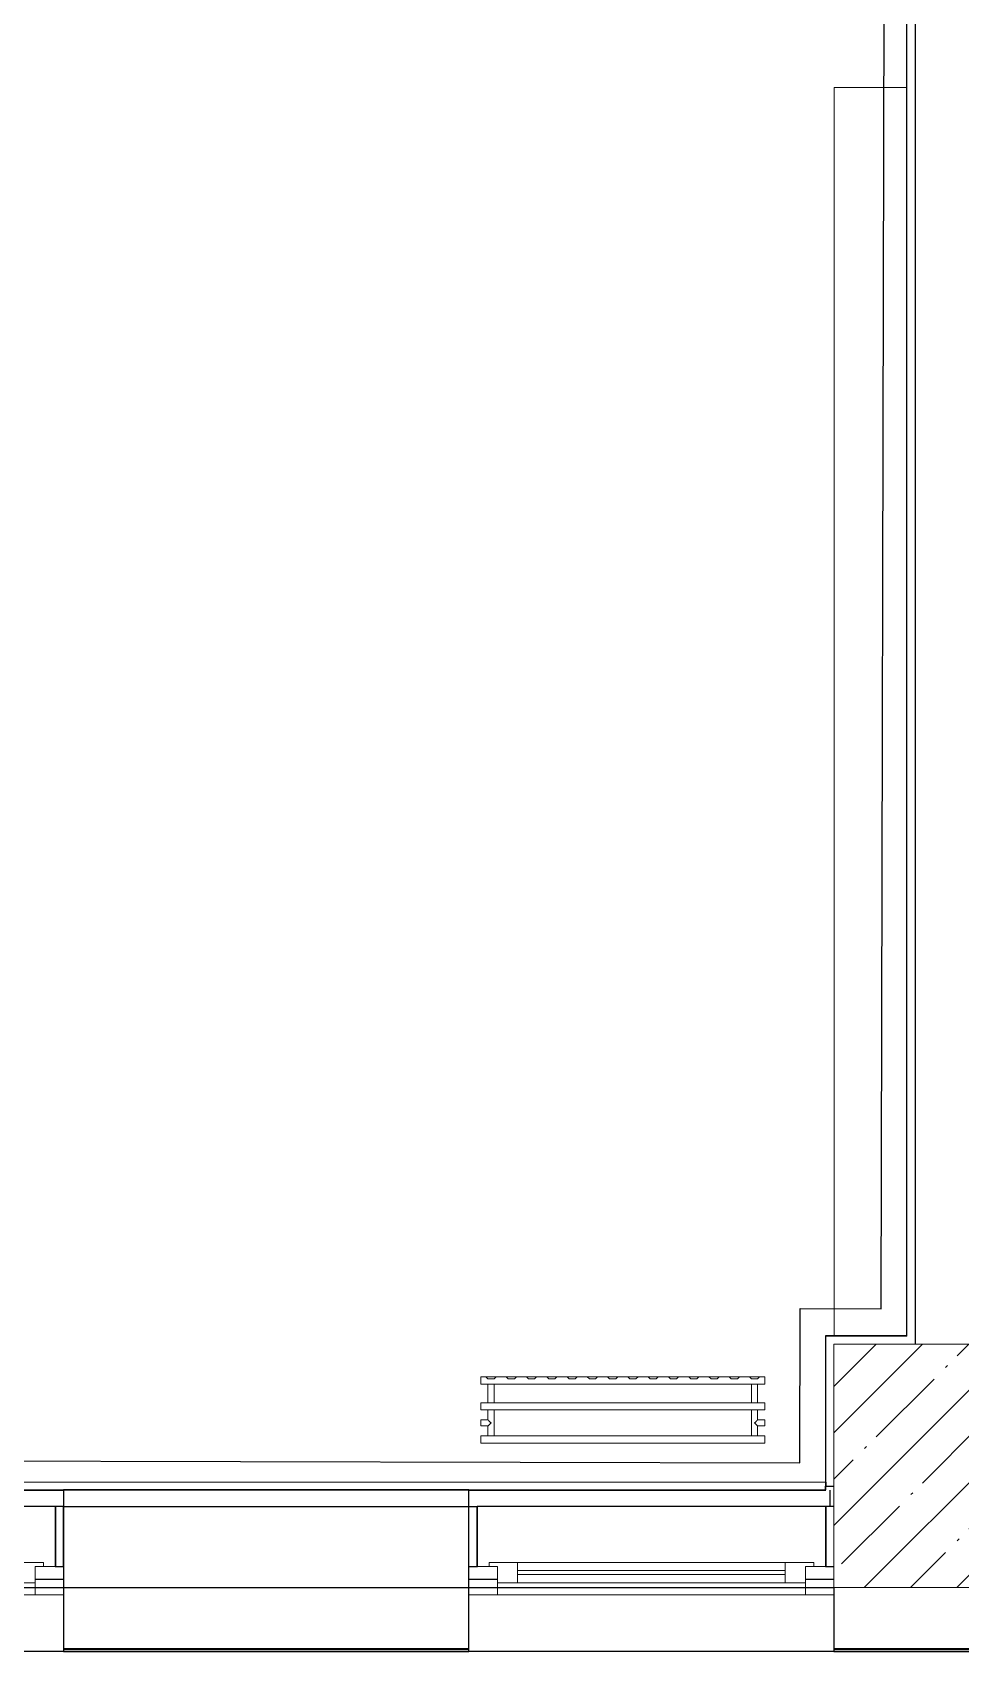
# Model space of a CAD drawing. Header units: millimetres. Extents: x 3914 to 443608, y -156176 to 78197.
# Drawn here: x 53490 to 55779, y -146371 to -142377 of the extents above; entities that cross this region are included whole.
import ezdxf

# ---------------------------------------------------------------- set-up
doc = ezdxf.new("R2010")
doc.units = ezdxf.units.MM
for name, color, linetype, lineweight in [('A-FLOR', 7, 'Continuous', 9), ('A-GLAZ', 7, 'Continuous', 9), ('A-GLAZ-1', 7, 'Continuous', 5), ('S-COLS-1', 7, 'Continuous', 5)]:
    doc.layers.add(name, color=color, linetype=linetype, lineweight=lineweight)
doc.layers.add('M-EQPM-1', color=7, linetype='Continuous', lineweight=9, true_color=0xb2b2b2)

# ---------------------------------------------------------------- blocks, each defined once
blk = doc.blocks.new('BSC_Колонна _Прямоугольная - 600х600-V6-Объем проектирования 1 этажа')
at = {"layer": 'S-COLS-1'}
h = blk.add_hatch(dxfattribs=at)
h.set_pattern_fill('FP_10', color=256, style=0, pattern_type=2)
h.set_pattern_definition([(45, (-29509.74, -200), (-114.04925, 114.04925), []), (45, (-29395.7, -200), (-114.04925, 114.04925), [201.613, -40.323, 6.706, -33.617])])
h.paths.add_polyline_path([(300, -300), (300, 300), (-300, 300), (-300, -300)])
for p, q in [((300, 300), (-300, 300)), ((-300, 300), (-300, -300)), ((300, -300), (300, 300)), ((-300, -300), (300, -300))]:
    blk.add_line(p, q, dxfattribs=at)
blk = doc.blocks.new('120_Окно_СКБ_1Ст - 120_Окно_СКБ_1Ст 900х2500_h_-V150-Объем проектирования 1 этажа')
at = {"layer": 'A-GLAZ'}
for p, q in [((-450, -127), (-450, -57)), ((-450, -57), (-380, -57)), ((-380, -57), (-380, -127)), ((380, -127), (380, -57)), ((380, -57), (450, -57)), ((450, -57), (450, -127)), ((380, -87), (-380, -87)), ((-380, -87), (-380, -127)), ((-330, -137), (-330, -87)), ((330, -137), (330, -87)), ((380, -127), (380, -87)), ((-380, -127), (-450, -127)), ((-380, -127), (-400, -127)), ((-400, -127), (-400, -137)), ((-400, -137), (400, -137)), ((400, -137), (-400, -137)), ((450, -127), (380, -127)), ((400, -127), (380, -127)), ((400, -137), (400, -127))]:
    blk.add_line(p, q, dxfattribs=at)
at = {"layer": 'A-GLAZ-1'}
for p, q in [((450, -57), (-450, -57)), ((-330, -107), (330, -107)), ((330, -117), (-330, -117)), ((-430, -127), (-400, -127)), ((400, -127), (430, -127))]:
    blk.add_line(p, q, dxfattribs=at)
blk = doc.blocks.new('120_Окно_СКБ_1Ст - 120_Окно_СКБ_1Ст 900х2500_h_-V151-Объем проектирования 1 этажа')
at = {"layer": 'A-GLAZ'}
for p, q in [((-450, -127), (-450, -57)), ((-450, -57), (-380, -57)), ((-380, -57), (-380, -127)), ((380, -127), (380, -57)), ((380, -57), (450, -57)), ((450, -57), (450, -127)), ((380, -87), (-380, -87)), ((-380, -87), (-380, -127)), ((-330, -137), (-330, -87)), ((330, -137), (330, -87)), ((380, -127), (380, -87)), ((-380, -127), (-450, -127)), ((-380, -127), (-400, -127)), ((-400, -127), (-400, -137)), ((-400, -137), (400, -137)), ((400, -137), (-400, -137)), ((450, -127), (380, -127)), ((400, -127), (380, -127)), ((400, -137), (400, -127))]:
    blk.add_line(p, q, dxfattribs=at)
at = {"layer": 'A-GLAZ-1'}
for p, q in [((450, -57), (-450, -57)), ((-330, -107), (330, -107)), ((330, -117), (-330, -117)), ((-430, -127), (-400, -127)), ((400, -127), (430, -127))]:
    blk.add_line(p, q, dxfattribs=at)
blk = doc.blocks.new('radiator_prado_classic_z_tip_30_po exemplyaru - Classic Z Тип 30-500-V224-Объем проектирования 1 этажа')
at = {"layer": 'M-EQPM-1'}
for p, q in [((0, 228), (0, 210)), ((700, 228), (0, 228)), ((0, 210), (0, 228)), ((0, 228), (12.5, 228)), ((0, 210), (700, 210)), ((17.8, 210), (0, 210)), ((12.5, 228), (37.5, 228)), ((37.5, 228), (12.5, 228)), ((12.5, 228), (37.5, 228)), ((12.5, 228), (17.5, 223)), ((12.5, 228), (17.5, 223)), ((32.5, 223), (17.5, 223)), ((17.5, 223), (32.5, 223)), ((17.5, 210), (17.5, 164)), ((17.5, 210), (17.5, 164)), ((17.8, 210), (17.5, 210)), ((17.5, 210), (17.8, 210)), ((17.8, 210), (17.5, 210)), ((17.5, 210), (32.5, 210)), ((32.2, 210), (17.8, 210)), ((17.8, 210), (32.2, 210)), ((23.1, 210), (17.8, 210)), ((26.9, 210), (23.1, 210)), ((32.2, 210), (26.9, 210)), ((32.5, 210), (32.2, 210)), ((32.2, 210), (32.5, 210)), ((32.5, 210), (32.2, 210)), ((667.8, 210), (32.2, 210)), ((32.5, 223), (37.5, 228)), ((37.5, 228), (32.5, 223)), ((32.5, 164), (32.5, 210)), ((32.5, 164), (32.5, 210)), ((37.5, 228), (62.5, 228)), ((62.5, 228), (87.5, 228)), ((87.5, 228), (62.5, 228)), ((62.5, 228), (87.5, 228)), ((62.5, 228), (67.5, 223)), ((62.5, 228), (67.5, 223)), ((82.5, 223), (67.5, 223)), ((67.5, 223), (82.5, 223)), ((82.5, 223), (87.5, 228)), ((87.5, 228), (82.5, 223)), ((87.5, 228), (112.5, 228)), ((112.5, 228), (137.5, 228)), ((137.5, 228), (112.5, 228)), ((112.5, 228), (137.5, 228)), ((112.5, 228), (117.5, 223)), ((112.5, 228), (117.5, 223)), ((132.5, 223), (117.5, 223)), ((117.5, 223), (132.5, 223)), ((132.5, 223), (137.5, 228)), ((137.5, 228), (132.5, 223)), ((137.5, 228), (162.5, 228)), ((162.5, 228), (187.5, 228)), ((187.5, 228), (162.5, 228)), ((162.5, 228), (187.5, 228)), ((162.5, 228), (167.5, 223)), ((162.5, 228), (167.5, 223)), ((182.5, 223), (167.5, 223)), ((167.5, 223), (182.5, 223)), ((182.5, 223), (187.5, 228)), ((187.5, 228), (182.5, 223)), ((187.5, 228), (212.5, 228)), ((212.5, 228), (237.5, 228)), ((237.5, 228), (212.5, 228)), ((212.5, 228), (237.5, 228)), ((212.5, 228), (217.5, 223)), ((212.5, 228), (217.5, 223)), ((232.5, 223), (217.5, 223)), ((217.5, 223), (232.5, 223)), ((232.5, 223), (237.5, 228)), ((237.5, 228), (232.5, 223)), ((237.5, 228), (262.5, 228)), ((262.5, 228), (287.5, 228)), ((287.5, 228), (262.5, 228)), ((262.5, 228), (287.5, 228)), ((262.5, 228), (267.5, 223)), ((262.5, 228), (267.5, 223)), ((282.5, 223), (267.5, 223)), ((267.5, 223), (282.5, 223)), ((282.5, 223), (287.5, 228)), ((287.5, 228), (282.5, 223)), ((287.5, 228), (312.5, 228)), ((312.5, 228), (337.5, 228)), ((337.5, 228), (312.5, 228)), ((312.5, 228), (337.5, 228)), ((312.5, 228), (317.5, 223)), ((312.5, 228), (317.5, 223)), ((332.5, 223), (317.5, 223)), ((317.5, 223), (332.5, 223)), ((332.5, 223), (337.5, 228)), ((337.5, 228), (332.5, 223)), ((337.5, 228), (362.5, 228)), ((362.5, 228), (387.5, 228)), ((387.5, 228), (362.5, 228)), ((362.5, 228), (387.5, 228)), ((362.5, 228), (367.5, 223)), ((362.5, 228), (367.5, 223)), ((382.5, 223), (367.5, 223)), ((367.5, 223), (382.5, 223)), ((382.5, 223), (387.5, 228)), ((387.5, 228), (382.5, 223)), ((387.5, 228), (412.5, 228)), ((412.5, 228), (437.5, 228)), ((437.5, 228), (412.5, 228)), ((412.5, 228), (437.5, 228)), ((412.5, 228), (417.5, 223)), ((412.5, 228), (417.5, 223)), ((432.5, 223), (417.5, 223)), ((417.5, 223), (432.5, 223)), ((432.5, 223), (437.5, 228)), ((437.5, 228), (432.5, 223)), ((437.5, 228), (462.5, 228)), ((462.5, 228), (487.5, 228)), ((487.5, 228), (462.5, 228)), ((462.5, 228), (487.5, 228)), ((462.5, 228), (467.5, 223)), ((462.5, 228), (467.5, 223)), ((482.5, 223), (467.5, 223)), ((467.5, 223), (482.5, 223)), ((482.5, 223), (487.5, 228)), ((487.5, 228), (482.5, 223)), ((487.5, 228), (512.5, 228)), ((512.5, 228), (537.5, 228)), ((537.5, 228), (512.5, 228)), ((512.5, 228), (537.5, 228)), ((512.5, 228), (517.5, 223)), ((512.5, 228), (517.5, 223)), ((532.5, 223), (517.5, 223)), ((517.5, 223), (532.5, 223)), ((532.5, 223), (537.5, 228)), ((537.5, 228), (532.5, 223)), ((537.5, 228), (562.5, 228)), ((562.5, 228), (587.5, 228)), ((587.5, 228), (562.5, 228)), ((562.5, 228), (587.5, 228)), ((562.5, 228), (567.5, 223)), ((562.5, 228), (567.5, 223)), ((582.5, 223), (567.5, 223)), ((567.5, 223), (582.5, 223)), ((582.5, 223), (587.5, 228)), ((587.5, 228), (582.5, 223)), ((587.5, 228), (612.5, 228)), ((612.5, 228), (637.5, 228)), ((637.5, 228), (612.5, 228)), ((612.5, 228), (637.5, 228)), ((612.5, 228), (617.5, 223)), ((617.5, 223), (612.5, 228)), ((632.5, 223), (617.5, 223)), ((617.5, 223), (632.5, 223)), ((632.5, 223), (637.5, 228)), ((637.5, 228), (632.5, 223)), ((637.5, 228), (662.5, 228)), ((662.5, 228), (687.5, 228)), ((687.5, 228), (662.5, 228)), ((662.5, 228), (687.5, 228)), ((662.5, 228), (667.5, 223)), ((662.5, 228), (667.5, 223)), ((682.5, 223), (667.5, 223)), ((667.5, 223), (682.5, 223)), ((667.5, 210), (667.5, 164)), ((667.5, 210), (667.5, 164)), ((667.8, 210), (667.5, 210)), ((667.5, 210), (682.5, 210)), ((667.8, 210), (667.5, 210)), ((667.5, 210), (667.8, 210)), ((682.2, 210), (667.8, 210)), ((682.2, 210), (667.8, 210)), ((667.8, 210), (668.5, 210)), ((668.5, 210), (682.2, 210)), ((682.5, 210), (682.2, 210)), ((682.5, 210), (682.2, 210)), ((682.2, 210), (682.5, 210)), ((700, 210), (682.2, 210)), ((682.5, 223), (687.5, 228)), ((687.5, 228), (682.5, 223)), ((682.5, 164), (682.5, 210)), ((682.5, 164), (682.5, 210)), ((687.5, 228), (700, 228)), ((700, 210), (700, 228)), ((700, 228), (700, 210)), ((700, 164), (0, 164)), ((0, 164), (0, 146)), ((0, 146), (0, 164)), ((0, 164), (17.8, 164)), ((17.8, 164), (17.5, 164)), ((17.5, 164), (17.8, 164)), ((17.8, 164), (17.5, 164)), ((17.5, 164), (32.5, 164)), ((32.2, 164), (17.8, 164)), ((17.8, 164), (32.2, 164)), ((32.2, 164), (17.8, 164)), ((32.5, 164), (32.2, 164)), ((32.2, 164), (32.5, 164)), ((32.5, 164), (32.2, 164)), ((32.2, 164), (667.8, 164)), ((667.8, 164), (667.5, 164)), ((667.5, 164), (682.5, 164)), ((667.8, 164), (667.5, 164)), ((667.5, 164), (667.8, 164)), ((669.7, 164), (667.8, 164)), ((682.2, 164), (667.8, 164)), ((667.8, 164), (673.1, 164)), ((675, 164), (669.7, 164)), ((673.1, 164), (682.2, 164)), ((680.3, 164), (675, 164)), ((682.2, 164), (680.3, 164)), ((682.5, 164), (682.2, 164)), ((682.5, 164), (682.2, 164)), ((682.2, 164), (682.5, 164)), ((682.2, 164), (700, 164)), ((700, 146), (700, 164)), ((700, 164), (700, 146)), ((0, 146), (700, 146)), ((18.5, 146), (0, 146)), ((17.5, 121.5), (0, 121.5)), ((17.5, 121.5), (0, 121.5)), ((0, 121.5), (0, 120.5)), ((0, 106.5), (0, 121.5)), ((0, 120.5), (0, 107.5)), ((0, 120.5), (0, 119.3)), ((0, 114), (0, 120.5)), ((0, 120.5), (0, 120.5)), ((17.5, 146), (17.5, 121.5)), ((17.5, 146), (17.5, 121.5)), ((17.5, 146), (18.5, 146)), ((18.5, 146), (17.5, 146)), ((17.5, 146), (18.5, 146)), ((32.5, 146), (17.5, 146)), ((18.5, 146), (32.2, 146)), ((19.7, 146), (18.5, 146)), ((18.5, 146), (32.2, 146)), ((21.2, 146), (19.7, 146)), ((23.1, 146), (21.2, 146)), ((25, 146), (23.1, 146)), ((26.9, 146), (25, 146)), ((28.7, 146), (26.9, 146)), ((30.3, 146), (28.7, 146)), ((31.5, 146), (30.3, 146)), ((32.2, 146), (31.5, 146)), ((32.2, 146), (32.5, 146)), ((32.5, 146), (32.2, 146)), ((32.2, 146), (32.5, 146)), ((667.8, 146), (32.2, 146)), ((32.5, 82), (32.5, 146)), ((32.5, 82), (32.5, 146)), ((667.5, 146), (667.5, 82)), ((667.5, 146), (667.5, 82)), ((667.5, 146), (667.8, 146)), ((682.5, 146), (667.5, 146)), ((667.5, 146), (667.8, 146)), ((667.8, 146), (667.5, 146)), ((667.8, 146), (681.5, 146)), ((667.8, 146), (681.5, 146)), ((673.1, 146), (667.8, 146)), ((681.5, 146), (673.1, 146)), ((681.5, 146), (682.5, 146)), ((681.5, 146), (682.5, 146)), ((682.5, 146), (681.5, 146)), ((700, 146), (681.5, 146)), ((682.5, 121.5), (682.5, 146)), ((682.5, 121.5), (682.5, 146)), ((700, 121.5), (682.5, 121.5)), ((700, 121.5), (682.5, 121.5)), ((700, 121.5), (700, 106.5)), ((700, 120.5), (700, 121.5)), ((700, 121.5), (700, 120.5)), ((700, 120.5), (700, 121.5)), ((700, 107.5), (700, 120.5)), ((700, 120.5), (700, 107.5)), ((700, 117.8), (700, 120.5)), ((0, 119.3), (0, 117.8)), ((0, 117.8), (0, 114)), ((0, 114), (0, 110.3)), ((0, 107.5), (0, 114)), ((0, 110.3), (0, 108.7)), ((0, 108.7), (0, 107.5)), ((0, 107.5), (0, 106.5)), ((0, 107.5), (0, 107.5)), ((0, 106.5), (17.5, 106.5)), ((0, 106.5), (17.5, 106.5)), ((700, 82), (0, 82)), ((0, 82), (0, 64)), ((0, 64), (0, 82)), ((0, 82), (18.5, 82)), ((17.5, 106.5), (17.5, 82)), ((17.5, 106.5), (17.5, 82)), ((18.5, 82), (17.5, 82)), ((17.5, 82), (18.5, 82)), ((18.5, 82), (17.5, 82)), ((17.5, 82), (32.5, 82)), ((32.2, 82), (18.5, 82)), ((18.5, 82), (19.7, 82)), ((21.2, 82), (18.5, 82)), ((19.7, 82), (21.2, 82)), ((21.2, 82), (23.1, 82)), ((32.2, 82), (21.2, 82)), ((23.1, 82), (25, 82)), ((25, 82), (26.9, 82)), ((26.9, 82), (28.7, 82)), ((28.7, 82), (32.2, 82)), ((32.5, 82), (32.2, 82)), ((32.2, 82), (32.5, 82)), ((32.5, 82), (32.2, 82)), ((32.2, 82), (667.8, 82)), ((667.8, 82), (667.5, 82)), ((667.5, 82), (682.5, 82)), ((667.8, 82), (667.5, 82)), ((667.5, 82), (667.8, 82)), ((675, 82), (667.8, 82)), ((681.5, 82), (667.8, 82)), ((667.8, 82), (671.2, 82)), ((671.2, 82), (681.5, 82)), ((681.5, 82), (675, 82)), ((682.5, 82), (681.5, 82)), ((682.5, 82), (681.5, 82)), ((681.5, 82), (682.5, 82)), ((681.5, 82), (700, 82)), ((682.5, 82), (682.5, 106.5)), ((682.5, 106.5), (700, 106.5)), ((682.5, 82), (682.5, 106.5)), ((682.5, 106.5), (700, 106.5)), ((700, 107.5), (700, 117.8)), ((700, 106.5), (700, 107.5)), ((700, 107.5), (700, 106.5)), ((700, 106.5), (700, 107.5)), ((700, 64), (700, 82)), ((700, 82), (700, 64)), ((700, 64), (0, 64)), ((0, 64), (700, 64))]:
    blk.add_line(p, q, dxfattribs=at)
for points, knots in [([(18.5, 120.5), (18.4, 120.6), (18.3, 120.7), (18.1, 120.9), (17.9, 121.1), (17.8, 121.2), (17.7, 121.3), (17.5, 121.5), (17.5, 121.5), (17.5, 121.5)], [0.7142857, 0.7142857, 0.7142857, 0.7142857, 0.75, 0.7857143, 0.8214286, 0.8571429, 0.8928571, 0.9285714, 1, 1, 1, 1]), ([(17.5, 121.5), (17.5, 121.5), (17.5, 121.5), (17.7, 121.3), (17.8, 121.2), (17.9, 121.1), (18.1, 120.9), (18.3, 120.7), (18.4, 120.6), (18.5, 120.5)], [0, 0, 0, 0, 0.0714286, 0.1071429, 0.1428571, 0.1785714, 0.2142857, 0.25, 0.2857143, 0.2857143, 0.2857143, 0.2857143]), ([(17.5, 121.5), (17.5, 121.5), (17.5, 121.5), (17.7, 121.3), (17.8, 121.2), (17.9, 121.1), (18.1, 120.9), (18.3, 120.7), (18.4, 120.6), (18.5, 120.5)], [0, 0, 0, 0, 0.0714286, 0.1071429, 0.1428571, 0.1785714, 0.2142857, 0.25, 0.2857143, 0.2857143, 0.2857143, 0.2857143]), ([(25, 114), (24.5, 114.5), (23.6, 115.4), (22.4, 116.6), (21.6, 117.4), (21.1, 117.9), (20.8, 118.2), (20.5, 118.5), (20.2, 118.8), (19.8, 119.1), (19.6, 119.4), (19.3, 119.7), (19, 120), (18.7, 120.3), (18.5, 120.5), (18.3, 120.7), (18.1, 120.9), (17.9, 121.1), (17.8, 121.2), (17.7, 121.3), (17.5, 121.5), (17.5, 121.5), (17.5, 121.5)], [0, 0, 0, 0, 0.142857, 0.285714, 0.357143, 0.392857, 0.428571, 0.464286, 0.5, 0.535714, 0.571429, 0.607143, 0.642857, 0.678571, 0.714286, 0.75, 0.785714, 0.821429, 0.857143, 0.892857, 0.928571, 1, 1, 1, 1]), ([(675, 114), (675.5, 114.5), (676.4, 115.4), (677.6, 116.6), (678.4, 117.4), (678.9, 117.9), (679.2, 118.2), (679.5, 118.5), (679.8, 118.8), (680.1, 119.2), (680.4, 119.4), (680.7, 119.7), (681, 120), (681.3, 120.3), (681.5, 120.5), (681.7, 120.7), (681.9, 120.9), (682.1, 121.1), (682.2, 121.2), (682.3, 121.3), (682.5, 121.5), (682.5, 121.5), (682.5, 121.5)], [0, 0, 0, 0, 0.142857, 0.285714, 0.357143, 0.392857, 0.428571, 0.464286, 0.5, 0.535714, 0.571429, 0.607143, 0.642857, 0.678571, 0.714286, 0.75, 0.785714, 0.821429, 0.857143, 0.892857, 0.928571, 1, 1, 1, 1]), ([(682.5, 121.5), (682.5, 121.5), (682.5, 121.5), (682.3, 121.3), (682.2, 121.2), (682.1, 121.1), (681.9, 120.9), (681.7, 120.7), (681.6, 120.6), (681.5, 120.5)], [0, 0, 0, 0, 0.0714286, 0.1071429, 0.1428571, 0.1785714, 0.2142857, 0.25, 0.2857143, 0.2857143, 0.2857143, 0.2857143]), ([(682.5, 121.5), (682.5, 121.5), (682.5, 121.5), (682.3, 121.3), (682.2, 121.2), (682.1, 121.1), (681.9, 120.9), (681.7, 120.7), (681.6, 120.6), (681.5, 120.5)], [0, 0, 0, 0, 0.0714286, 0.1071429, 0.1428571, 0.1785714, 0.2142857, 0.25, 0.2857143, 0.2857143, 0.2857143, 0.2857143]), ([(681.5, 120.5), (681.6, 120.6), (681.7, 120.7), (681.9, 120.9), (682.1, 121.1), (682.2, 121.2), (682.3, 121.3), (682.5, 121.5), (682.5, 121.5), (682.5, 121.5)], [0.7142857, 0.7142857, 0.7142857, 0.7142857, 0.75, 0.7857143, 0.8214286, 0.8571429, 0.8928571, 0.9285714, 1, 1, 1, 1]), ([(17.5, 106.5), (17.5, 106.5), (17.5, 106.5), (17.7, 106.7), (17.8, 106.8), (17.9, 106.9), (18.1, 107.1), (18.3, 107.3), (18.5, 107.5), (18.7, 107.7), (19, 108), (19.3, 108.3), (19.6, 108.6), (19.8, 108.9), (20.3, 109.3), (20.7, 109.7), (21.1, 110.1), (21.6, 110.6), (22.4, 111.4), (23.6, 112.6), (24.5, 113.5), (25, 114)], [0, 0, 0, 0, 0.071429, 0.107143, 0.142857, 0.178571, 0.214286, 0.25, 0.285714, 0.321429, 0.357143, 0.392857, 0.428571, 0.464286, 0.5, 0.571429, 0.607143, 0.642857, 0.714286, 0.857143, 1, 1, 1, 1]), ([(17.5, 106.5), (17.5, 106.5), (17.5, 106.5), (17.7, 106.7), (17.8, 106.8), (17.9, 106.9), (18.1, 107.1), (18.3, 107.3), (18.4, 107.4), (18.5, 107.5)], [0, 0, 0, 0, 0.0714286, 0.1071429, 0.1428571, 0.1785714, 0.2142857, 0.25, 0.2857143, 0.2857143, 0.2857143, 0.2857143]), ([(18.5, 107.5), (18.4, 107.4), (18.3, 107.3), (18.1, 107.1), (17.9, 106.9), (17.8, 106.8), (17.7, 106.7), (17.5, 106.5), (17.5, 106.5), (17.5, 106.5)], [0.7142857, 0.7142857, 0.7142857, 0.7142857, 0.75, 0.7857143, 0.8214286, 0.8571429, 0.8928571, 0.9285714, 1, 1, 1, 1]), ([(18.5, 107.5), (18.4, 107.4), (18.3, 107.3), (18.1, 107.1), (17.9, 106.9), (17.8, 106.8), (17.7, 106.7), (17.5, 106.5), (17.5, 106.5), (17.5, 106.5)], [0.7142857, 0.7142857, 0.7142857, 0.7142857, 0.75, 0.7857143, 0.8214286, 0.8571429, 0.8928571, 0.9285714, 1, 1, 1, 1]), ([(22.1, 116.9), (21.9, 117.1), (21.6, 117.4), (21.1, 117.9), (20.8, 118.2), (20.5, 118.5), (20.2, 118.8), (19.9, 119.2), (19.7, 119.3), (19.6, 119.4)], [0.2857143, 0.2857143, 0.2857143, 0.2857143, 0.3571429, 0.3928571, 0.4285714, 0.4642857, 0.5, 0.5357143, 0.5714286, 0.5714286, 0.5714286, 0.5714286]), ([(19.6, 119.4), (19.7, 119.3), (19.9, 119.2), (20.3, 118.7), (20.6, 118.4), (20.8, 118.2)], [0.4285714, 0.4285714, 0.4285714, 0.4285714, 0.4642857, 0.5, 0.5714286, 0.5714286, 0.5714286, 0.5714286]), ([(19.6, 119.4), (19.7, 119.3), (19.8, 119.1), (20.3, 118.7), (20.7, 118.3), (21.1, 117.9), (21.6, 117.4), (21.9, 117.1), (22.1, 116.9)], [0.4285714, 0.4285714, 0.4285714, 0.4285714, 0.4642857, 0.5, 0.5714286, 0.6071429, 0.6428571, 0.7142857, 0.7142857, 0.7142857, 0.7142857]), ([(19.6, 108.6), (19.7, 108.7), (19.9, 108.8), (20.3, 109.3), (20.7, 109.7), (21.1, 110.1), (21.6, 110.6), (21.9, 110.9), (22.1, 111.1)], [0.4285714, 0.4285714, 0.4285714, 0.4285714, 0.4642857, 0.5, 0.5714286, 0.6071429, 0.6428571, 0.7142857, 0.7142857, 0.7142857, 0.7142857]), ([(22.1, 111.1), (21.9, 110.9), (21.6, 110.6), (21.1, 110.1), (20.8, 109.8), (20.5, 109.5), (20.2, 109.2), (19.8, 108.9), (19.7, 108.7), (19.6, 108.6)], [0.2857143, 0.2857143, 0.2857143, 0.2857143, 0.3571429, 0.3928571, 0.4285714, 0.4642857, 0.5, 0.5357143, 0.5714286, 0.5714286, 0.5714286, 0.5714286]), ([(20.8, 118.2), (20.9, 118.1), (21.1, 117.9), (21.6, 117.4), (21.9, 117.1), (22.1, 116.9)], [0.5714286, 0.5714286, 0.5714286, 0.5714286, 0.6071429, 0.6428571, 0.7142857, 0.7142857, 0.7142857, 0.7142857]), ([(22.1, 111.1), (21.9, 110.9), (21.6, 110.6), (21.1, 110.1), (20.9, 109.9), (20.8, 109.8)], [0.2857143, 0.2857143, 0.2857143, 0.2857143, 0.3571429, 0.3928571, 0.4285714, 0.4285714, 0.4285714, 0.4285714]), ([(682.5, 106.5), (682.5, 106.5), (682.5, 106.5), (682.3, 106.7), (682.2, 106.8), (682.1, 106.9), (681.9, 107.1), (681.7, 107.3), (681.5, 107.5), (681.3, 107.7), (681, 108), (680.7, 108.3), (680.4, 108.6), (680.1, 108.8), (679.7, 109.3), (679.3, 109.7), (678.9, 110.1), (678.4, 110.6), (677.6, 111.4), (676.4, 112.6), (675.5, 113.5), (675, 114)], [0, 0, 0, 0, 0.071429, 0.107143, 0.142857, 0.178571, 0.214286, 0.25, 0.285714, 0.321429, 0.357143, 0.392857, 0.428571, 0.464286, 0.5, 0.571429, 0.607143, 0.642857, 0.714286, 0.857143, 1, 1, 1, 1]), ([(680.4, 119.4), (680.3, 119.3), (680.1, 119.2), (679.7, 118.7), (679.3, 118.3), (678.9, 117.9), (678.4, 117.4), (678.1, 117.1), (677.9, 116.9)], [0.4285714, 0.4285714, 0.4285714, 0.4285714, 0.4642857, 0.5, 0.5714286, 0.6071429, 0.6428571, 0.7142857, 0.7142857, 0.7142857, 0.7142857]), ([(680.4, 119.4), (680.3, 119.3), (680.1, 119.2), (679.7, 118.7), (679.3, 118.3), (678.9, 117.9), (678.4, 117.4), (678.1, 117.1), (677.9, 116.9)], [0.4285714, 0.4285714, 0.4285714, 0.4285714, 0.4642857, 0.5, 0.5714286, 0.6071429, 0.6428571, 0.7142857, 0.7142857, 0.7142857, 0.7142857]), ([(677.9, 116.9), (678.1, 117.1), (678.4, 117.4), (678.9, 117.9), (679.2, 118.2), (679.5, 118.5), (679.8, 118.8), (680.1, 119.2), (680.3, 119.3), (680.4, 119.4)], [0.2857143, 0.2857143, 0.2857143, 0.2857143, 0.3571429, 0.3928571, 0.4285714, 0.4642857, 0.5, 0.5357143, 0.5714286, 0.5714286, 0.5714286, 0.5714286]), ([(677.9, 111.1), (678.1, 110.9), (678.4, 110.6), (678.9, 110.1), (679.2, 109.8), (679.5, 109.5), (679.8, 109.2), (680.1, 108.8), (680.3, 108.7), (680.4, 108.6)], [0.2857143, 0.2857143, 0.2857143, 0.2857143, 0.3571429, 0.3928571, 0.4285714, 0.4642857, 0.5, 0.5357143, 0.5714286, 0.5714286, 0.5714286, 0.5714286]), ([(677.9, 111.1), (678.1, 110.9), (678.4, 110.6), (678.9, 110.1), (679.2, 109.8), (679.5, 109.5), (679.8, 109.2), (680.1, 108.8), (680.3, 108.7), (680.4, 108.6)], [0.2857143, 0.2857143, 0.2857143, 0.2857143, 0.3571429, 0.3928571, 0.4285714, 0.4642857, 0.5, 0.5357143, 0.5714286, 0.5714286, 0.5714286, 0.5714286]), ([(680.4, 108.6), (680.3, 108.7), (680.1, 108.8), (679.7, 109.3), (679.3, 109.7), (678.9, 110.1), (678.4, 110.6), (678.1, 110.9), (677.9, 111.1)], [0.4285714, 0.4285714, 0.4285714, 0.4285714, 0.4642857, 0.5, 0.5714286, 0.6071429, 0.6428571, 0.7142857, 0.7142857, 0.7142857, 0.7142857]), ([(681.5, 107.5), (681.6, 107.4), (681.7, 107.3), (681.9, 107.1), (682.1, 106.9), (682.2, 106.8), (682.3, 106.7), (682.5, 106.5), (682.5, 106.5), (682.5, 106.5)], [0.7142857, 0.7142857, 0.7142857, 0.7142857, 0.75, 0.7857143, 0.8214286, 0.8571429, 0.8928571, 0.9285714, 1, 1, 1, 1]), ([(681.5, 107.5), (681.6, 107.4), (681.7, 107.3), (681.9, 107.1), (682.1, 106.9), (682.2, 106.8), (682.3, 106.7), (682.5, 106.5), (682.5, 106.5), (682.5, 106.5)], [0.7142857, 0.7142857, 0.7142857, 0.7142857, 0.75, 0.7857143, 0.8214286, 0.8571429, 0.8928571, 0.9285714, 1, 1, 1, 1]), ([(682.5, 106.5), (682.5, 106.5), (682.5, 106.5), (682.3, 106.7), (682.2, 106.8), (682.1, 106.9), (681.9, 107.1), (681.7, 107.3), (681.6, 107.4), (681.5, 107.5)], [0, 0, 0, 0, 0.0714286, 0.1071429, 0.1428571, 0.1785714, 0.2142857, 0.25, 0.2857143, 0.2857143, 0.2857143, 0.2857143])]:
    blk.add_open_spline(points, degree=3, knots=knots, dxfattribs=at)
for points in [[(19.6, 119.4), (19.5, 119.5), (19.3, 119.7), (19, 120), (18.7, 120.3), (18.6, 120.4), (18.5, 120.5)], [(18.5, 120.5), (18.6, 120.4), (18.7, 120.3), (19, 120), (19.3, 119.7), (19.5, 119.5), (19.6, 119.4)], [(18.5, 120.5), (18.6, 120.4), (18.7, 120.3), (19, 120), (19.3, 119.7), (19.5, 119.5), (19.6, 119.4)], [(681.5, 120.5), (681.4, 120.4), (681.3, 120.3), (681, 120), (680.7, 119.7), (680.5, 119.5), (680.4, 119.4)], [(681.5, 120.5), (681.4, 120.4), (681.3, 120.3), (681, 120), (680.7, 119.7), (680.5, 119.5), (680.4, 119.4)], [(680.4, 119.4), (680.5, 119.5), (680.7, 119.7), (681, 120), (681.3, 120.3), (681.4, 120.4), (681.5, 120.5)], [(18.5, 107.5), (18.6, 107.6), (18.7, 107.7), (19, 108), (19.3, 108.3), (19.5, 108.5), (19.6, 108.6)], [(19.6, 108.6), (19.5, 108.5), (19.3, 108.3), (19, 108), (18.7, 107.7), (18.6, 107.6), (18.5, 107.5)], [(19.6, 108.6), (19.5, 108.5), (19.3, 108.3), (19, 108), (18.7, 107.7), (18.6, 107.6), (18.5, 107.5)], [(20.8, 109.8), (20.7, 109.7), (20.5, 109.5), (20.2, 109.2), (19.9, 108.8), (19.7, 108.7), (19.6, 108.6)], [(25, 114), (24.5, 114.5), (23.6, 115.4), (22.6, 116.4), (22.1, 116.9)], [(22.1, 116.9), (22.6, 116.4), (23.6, 115.4), (24.5, 114.5), (25, 114)], [(22.1, 116.9), (22.6, 116.4), (23.6, 115.4), (24.5, 114.5), (25, 114)], [(22.1, 111.1), (22.6, 111.6), (23.6, 112.6), (24.5, 113.5), (25, 114)], [(25, 114), (24.5, 113.5), (23.6, 112.6), (22.6, 111.6), (22.1, 111.1)], [(25, 114), (24.5, 113.5), (23.6, 112.6), (22.6, 111.6), (22.1, 111.1)], [(677.9, 116.9), (677.4, 116.4), (676.4, 115.4), (675.5, 114.5), (675, 114)], [(677.9, 116.9), (677.4, 116.4), (676.4, 115.4), (675.5, 114.5), (675, 114)], [(675, 114), (675.5, 114.5), (676.4, 115.4), (677.4, 116.4), (677.9, 116.9)], [(675, 114), (675.5, 113.5), (676.4, 112.6), (677.4, 111.6), (677.9, 111.1)], [(675, 114), (675.5, 113.5), (676.4, 112.6), (677.4, 111.6), (677.9, 111.1)], [(677.9, 111.1), (677.4, 111.6), (676.4, 112.6), (675.5, 113.5), (675, 114)], [(680.4, 108.6), (680.5, 108.5), (680.7, 108.3), (681, 108), (681.3, 107.7), (681.4, 107.6), (681.5, 107.5)], [(680.4, 108.6), (680.5, 108.5), (680.7, 108.3), (681, 108), (681.3, 107.7), (681.4, 107.6), (681.5, 107.5)], [(681.5, 107.5), (681.4, 107.6), (681.3, 107.7), (681, 108), (680.7, 108.3), (680.5, 108.5), (680.4, 108.6)]]:
    blk.add_open_spline(points, degree=3, dxfattribs=at)

msp = doc.modelspace()

# ---------------------------------------------------------------- linework, layer by layer
for p, q in [((55645.7, -139150.7), (55645.7, -145591.7)), ((55666.7, -139122.7), (55666.7, -145612.7)), ((55645.7, -145591.7), (55445.7, -145591.7)), ((55445.7, -145591.7), (55445.7, -145962.7)), ((55646.7, -145592.7), (55645.7, -145592.7)), ((52667, -145972.7), (53567, -145972.7)), ((52686.5, -145971.7), (53567, -145971.7)), ((54566.7, -145971.7), (53567, -145971.7)), ((53567, -145971.7), (53567, -145972.7)), ((53567, -145972.7), (53567, -146362.7)), ((54566.7, -145972.7), (53567, -145972.7)), ((54566.7, -145972.7), (54566.7, -145971.7)), ((54566.7, -145971.7), (55446.7, -145971.7)), ((54566.7, -145972.7), (55446.7, -145972.7)), ((54566.7, -146362.7), (54566.7, -145972.7)), ((55445.7, -145962.7), (55446.7, -145962.7)), ((55445.7, -145971.7), (55445.7, -145962.7)), ((55446.7, -145952.7), (55446.7, -145962.7)), ((55446.7, -145962.7), (55466.7, -145962.7)), ((55446.7, -145971.7), (55446.7, -145962.7)), ((55456.7, -145972.7), (55456.7, -146012.7)), ((53547, -146012.7), (52688, -146012.7)), ((53546, -146012.7), (53546, -146160.7)), ((53547, -146012.7), (53546, -146012.7)), ((53547, -146012.7), (53547, -146160.7)), ((53567, -146012.7), (53547, -146012.7)), ((53567, -146012.7), (54586.7, -146012.7)), ((53567, -146160.7), (53567, -146012.7)), ((55446.7, -146012.7), (54586.7, -146012.7)), ((54586.7, -146160.7), (54586.7, -146012.7)), ((54587.7, -146012.7), (54586.7, -146012.7)), ((54587.7, -146160.7), (54587.7, -146012.7)), ((55445.7, -146012.7), (55445.7, -146160.7)), ((55446.7, -146012.7), (55445.7, -146012.7)), ((55446.7, -146012.7), (55446.7, -146160.7)), ((55466.7, -146012.7), (55446.7, -146012.7)), ((53546, -146160.7), (53547, -146160.7)), ((53547, -146160.7), (53567, -146160.7)), ((54566.7, -146160.7), (54586.7, -146160.7)), ((54586.7, -146160.7), (54587.7, -146160.7)), ((55445.7, -146160.7), (55446.7, -146160.7)), ((55446.7, -146160.7), (55466.7, -146160.7)), ((52417, -146212.7), (55466.7, -146212.7)), ((53567, -146192.7), (53497, -146192.7)), ((54636.7, -146192.7), (54566.7, -146192.7)), ((55466.7, -146192.7), (55396.7, -146192.7)), ((55466.7, -146212.7), (55466.7, -146362.7)), ((53567, -146370.7), (52667, -146370.7)), ((53567, -146362.7), (53567, -146370.7)), ((53567, -146362.7), (54566.7, -146362.7)), ((53567, -146365.7), (54566.7, -146365.7)), ((53567, -146370.7), (54566.7, -146370.7)), ((54566.7, -146370.7), (54566.7, -146362.7)), ((55466.7, -146370.7), (54566.7, -146370.7)), ((55466.7, -146362.7), (55466.7, -146370.7)), ((55466.7, -146362.7), (56467, -146362.7)), ((55466.7, -146365.7), (56467, -146365.7)), ((55466.7, -146370.7), (56467, -146370.7))]:
    msp.add_line(p, q)
at = {"flags": 128}
msp.add_lwpolyline([(53750.2, -138382.9), (52392.2, -138379.7), (52390.6, -139069.7), (51198.6, -139066.9), (51200.2, -138356.9), (48742.2, -138351.1), (48741.3, -138751.1), (48099.3, -138749.6), (48100.2, -138369.6), (46942.2, -138366.9), (46924.5, -145884.9), (48082.5, -145887.6), (48083.4, -145507.6), (48850.4, -145509.4), (48849.5, -145889.4), (51732.5, -145896.2), (51733.4, -145516.2), (52623.9, -145518.3), (52623, -145898.3), (55382.3, -145904.7), (55383.2, -145524.7), (55583.2, -145525.2), (55598.3, -139084.2), (53748.5, -139079.9)], close=True, dxfattribs=at)
at = {"layer": 'A-FLOR'}
for p, q in [((55646.7, -139150.7), (55646.7, -145592.7)), ((55467, -145592.7), (55467, -142512.7)), ((55467, -142512.7), (55646.7, -142512.7)), ((55645.7, -145592.7), (55446.7, -145592.7)), ((55446.7, -145592.7), (55446.7, -145952.7)), ((55446.7, -145952.7), (52685.5, -145952.7))]:
    msp.add_line(p, q, dxfattribs=at)

# ---------------------------------------------------------------- block references
msp.add_blockref('BSC_Колонна _Прямоугольная - 600х600-V6-Объем проектирования 1 этажа', (55766.7, -145912.7))
at = {"color": 3, "rotation": 180}
for name, p in [('120_Окно_СКБ_1Ст - 120_Окно_СКБ_1Ст 900х2500_h_-V151-Объем проектирования 1 этажа', (53117, -146287.7)), ('120_Окно_СКБ_1Ст - 120_Окно_СКБ_1Ст 900х2500_h_-V150-Объем проектирования 1 этажа', (55016.7, -146287.7))]:
    msp.add_blockref(name, p, dxfattribs=at)
at = {"layer": 'M-EQPM-1'}
msp.add_blockref('radiator_prado_classic_z_tip_30_po exemplyaru - Classic Z Тип 30-500-V224-Объем проектирования 1 этажа', (54596, -145920.7), dxfattribs=at)

doc.saveas('drawing.dxf')
